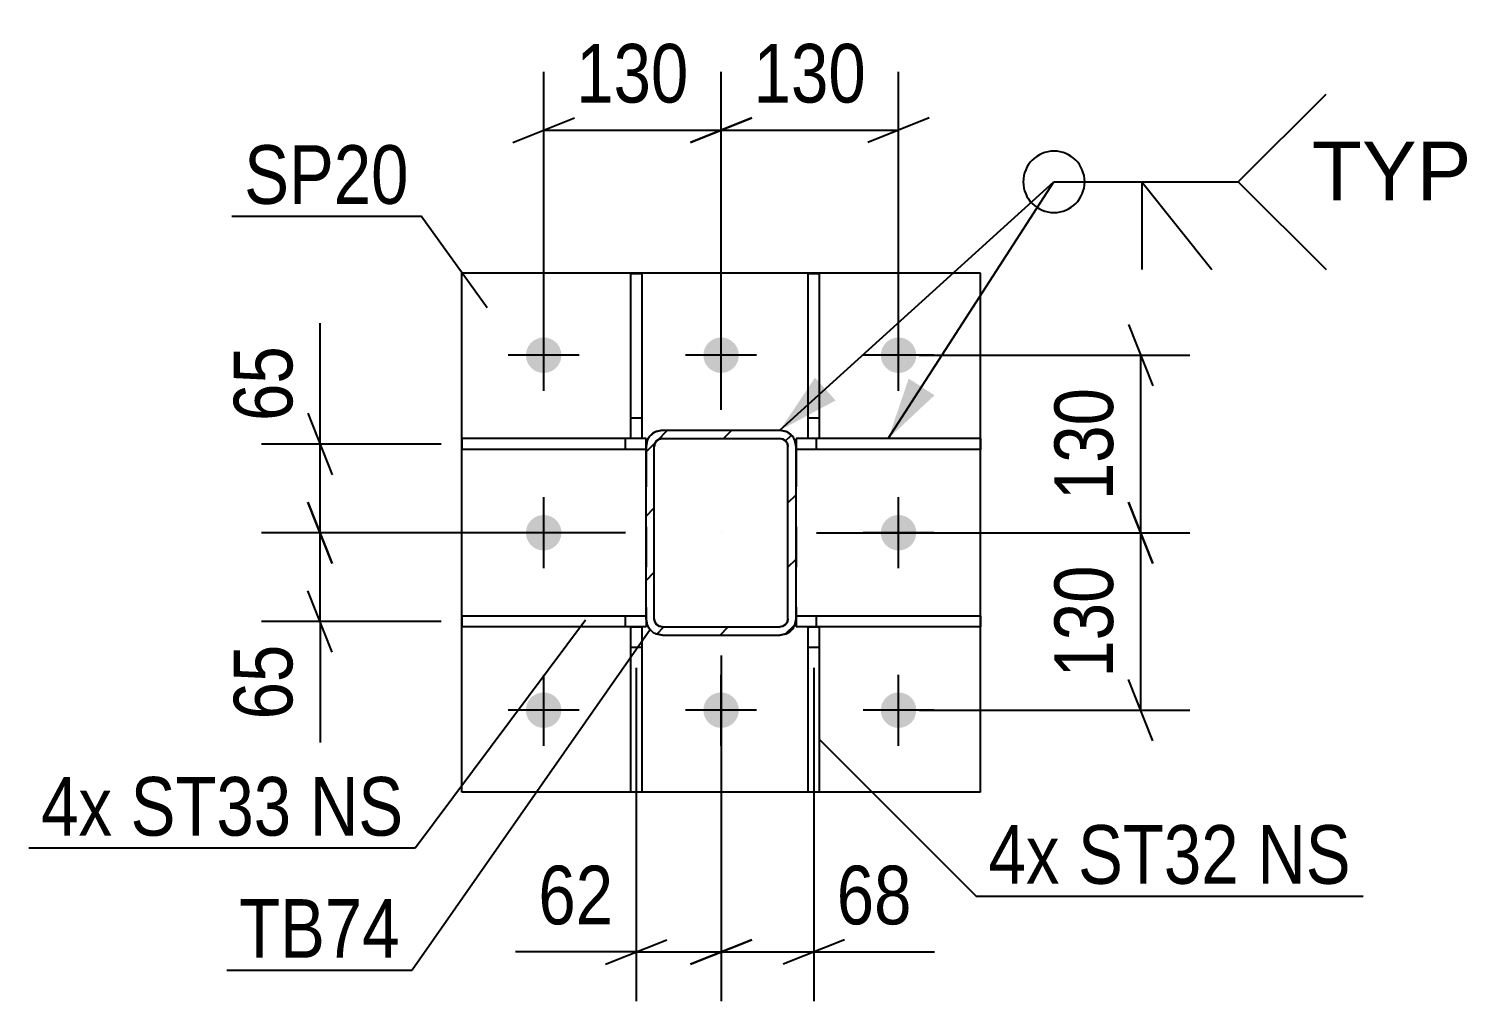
# Model space of a CAD drawing. Header units: millimetres. Extents: x 0 to 841, y 0 to 594.
# Drawn here: x 274.4 to 344.8, y 149.4 to 196.9 of the extents above; entities that cross this region are included whole.
import ezdxf

# ---------------------------------------------------------------- set-up
doc = ezdxf.new("R2010")
doc.units = ezdxf.units.MM
doc.linetypes.add('DXK_LINE_DOT2', pattern=[3.9198, 1.9599, -1.9599])
doc.linetypes.add('DXK_LINE_DOT3', pattern=[5.9187, 2.979, -0.9799, 0.9799, -0.9799])
doc.styles.add('Arial', font='ARIAL.TTF', dxfattribs={"height": 0.2})
doc.styles.add('Arial Narrow', font='ARIALN.TTF', dxfattribs={"height": 0.2})

# ---------------------------------------------------------------- blocks, each defined once
blk = doc.blocks.new('Part-318885092-6085 - 6027')
at = {"color": 2, "linetype": 'Continuous'}
for p, q in [((303.798, 159.617), (303.799, 167.69)), ((303.799, 167.69), (304.332, 167.69)), ((304.332, 167.69), (304.332, 159.617)), ((304.332, 159.617), (303.798, 159.617))]:
    blk.add_line(p, q, dxfattribs=at)
at = {"color": 7, "linetype": 'DXK_LINE_DOT2'}
blk.add_line((303.799, 166.69), (304.332, 166.69), dxfattribs=at)
blk = doc.blocks.new('Part-318885092-6053 - 6027')
at = {"color": 2, "linetype": 'Continuous'}
for p, q in [((320.875, 176.884), (311.876, 176.884)), ((311.876, 176.884), (311.876, 176.483)), ((320.875, 176.884), (320.875, 176.35)), ((320.875, 176.35), (311.876, 176.35))]:
    blk.add_line(p, q, dxfattribs=at)
at = {"color": 7, "linetype": 'DXK_LINE_DOT2'}
for p, q in [((312.876, 176.35), (312.876, 176.884)), ((311.876, 176.483), (311.876, 176.35))]:
    blk.add_line(p, q, dxfattribs=at)
blk = doc.blocks.new('Part-318885092-6045 - 6027')
at = {"color": 2, "linetype": 'Continuous'}
for p, q in [((304.542, 168.217), (295.542, 168.217)), ((295.542, 168.217), (295.542, 167.684)), ((303.799, 167.684), (295.542, 167.684)), ((304.542, 167.684), (304.332, 167.684)), ((304.542, 168.085), (304.542, 167.684))]:
    blk.add_line(p, q, dxfattribs=at)
at = {"color": 7, "linetype": 'DXK_LINE_DOT2'}
for p, q in [((303.542, 167.684), (303.542, 168.217)), ((304.332, 167.684), (303.799, 167.684)), ((304.542, 168.085), (304.542, 168.217))]:
    blk.add_line(p, q, dxfattribs=at)
blk = doc.blocks.new('Part-318885092-6090 - 6027')
at = {"color": 2, "linetype": 'Continuous'}
for p, q in [((312.464, 176.891), (312.465, 184.95)), ((312.465, 184.95), (312.998, 184.95)), ((312.998, 184.95), (312.998, 176.891)), ((312.998, 176.891), (312.464, 176.891))]:
    blk.add_line(p, q, dxfattribs=at)
at = {"color": 7, "linetype": 'DXK_LINE_DOT2'}
blk.add_line((312.464, 177.891), (312.998, 177.891), dxfattribs=at)
blk = doc.blocks.new('Part-318885092-6095 - 6027')
at = {"color": 2, "linetype": 'Continuous'}
for p, q in [((303.798, 176.891), (303.798, 184.95)), ((303.798, 184.95), (304.332, 184.95)), ((304.332, 184.95), (304.331, 176.891)), ((304.331, 176.891), (303.798, 176.891))]:
    blk.add_line(p, q, dxfattribs=at)
at = {"color": 7, "linetype": 'DXK_LINE_DOT2'}
blk.add_line((303.798, 177.891), (304.331, 177.891), dxfattribs=at)
blk = doc.blocks.new('Bolt-318885092-6096 - 6027')
at = {"linetype": 'Continuous'}
for points in [[(298.675, 180.952, -1), (300.409, 180.952, -1)], [(307.342, 180.952, -1), (309.075, 180.952, -1)], [(316.009, 180.952, -1), (317.742, 180.952, -1)], [(298.675, 172.285, -1), (300.409, 172.285, -1)], [(316.009, 172.285, -1), (317.742, 172.285, -1)], [(298.675, 163.619, -1), (300.409, 163.619, -1)], [(307.342, 163.619, -1), (309.075, 163.619, -1)], [(316.009, 163.619, -1), (317.742, 163.619, -1)]]:
    blk.add_hatch(color=1, dxfattribs=at).paths.add_polyline_path(points)
at = {"color": 1, "linetype": 'Continuous'}
for p, q in [((299.542, 179.219), (299.542, 182.685)), ((308.209, 179.219), (308.209, 182.685)), ((316.875, 179.219), (316.875, 182.685)), ((301.275, 180.952), (297.809, 180.952)), ((309.942, 180.952), (306.475, 180.952)), ((318.609, 180.952), (315.142, 180.952)), ((299.542, 170.552), (299.542, 174.019)), ((316.875, 170.552), (316.875, 174.019)), ((301.275, 172.285), (297.809, 172.285)), ((318.609, 172.285), (315.142, 172.285)), ((299.542, 161.885), (299.542, 165.352)), ((308.209, 161.885), (308.209, 165.352)), ((316.875, 161.885), (316.875, 165.352)), ((301.275, 163.619), (297.809, 163.619)), ((309.942, 163.619), (306.475, 163.619)), ((318.609, 163.619), (315.142, 163.619))]:
    blk.add_line(p, q, dxfattribs=at)
blk = doc.blocks.new('Part-318885092-6131 - 6027')
at = {"color": 2, "linetype": 'Continuous'}
for p, q in [((304.542, 176.884), (295.542, 176.884)), ((295.542, 176.884), (295.542, 176.35)), ((304.542, 176.485), (304.542, 176.884)), ((304.542, 176.35), (295.542, 176.35))]:
    blk.add_line(p, q, dxfattribs=at)
at = {"color": 7, "linetype": 'DXK_LINE_DOT2'}
for p, q in [((303.542, 176.35), (303.542, 176.884)), ((304.542, 176.485), (304.542, 176.35))]:
    blk.add_line(p, q, dxfattribs=at)
blk = doc.blocks.new('Part-318885092-6136 - 6027')
at = {"color": 2, "linetype": 'Continuous'}
for p, q in [((312.465, 159.617), (312.465, 167.69)), ((312.465, 167.69), (312.998, 167.69)), ((312.998, 167.69), (312.998, 159.617)), ((312.998, 159.617), (312.465, 159.617))]:
    blk.add_line(p, q, dxfattribs=at)
at = {"color": 7, "linetype": 'DXK_LINE_DOT2'}
blk.add_line((312.465, 166.69), (312.998, 166.69), dxfattribs=at)
blk = doc.blocks.new('Part-318885092-6145 - 6027')
at = {"color": 2, "linetype": 'Continuous'}
for p, q in [((320.875, 168.217), (311.876, 168.217)), ((311.876, 168.088), (311.876, 167.684)), ((312.465, 167.684), (311.876, 167.684)), ((320.875, 167.684), (312.998, 167.684)), ((320.875, 168.217), (320.875, 167.684))]:
    blk.add_line(p, q, dxfattribs=at)
at = {"color": 7, "linetype": 'DXK_LINE_DOT2'}
for p, q in [((311.876, 168.217), (311.876, 168.088)), ((312.998, 167.684), (312.465, 167.684)), ((312.876, 167.684), (312.876, 168.217))]:
    blk.add_line(p, q, dxfattribs=at)
blk = doc.blocks.new('Part-318885092-6150 - 6027')
at = {"color": 2, "linetype": 'Continuous'}
for p, q in [((295.542, 159.619), (295.542, 184.952)), ((320.875, 184.952), (295.542, 184.952)), ((320.875, 159.619), (320.875, 184.952)), ((320.875, 159.619), (295.542, 159.619))]:
    blk.add_line(p, q, dxfattribs=at)
blk = doc.blocks.new('Part-318885092-6162 - 6027')
at = {"linetype": 'Continuous'}
h = blk.add_hatch(dxfattribs=at)
h.set_pattern_fill('', scale=0.7, style=0, pattern_type=0)
h.set_pattern_definition([(45, (311.6409, 177.0509), (-1.57154, 1.57154), [])])
h.paths.add_polyline_path([(311.814, 176.791), (311.641, 177.051), (311.381, 177.224), (311.075, 177.285), (305.342, 177.285), (305.036, 177.224), (304.776, 177.051), (304.603, 176.791), (304.542, 176.485), (304.542, 168.085), (304.603, 167.779), (304.776, 167.52), (305.036, 167.346), (305.342, 167.285), (311.075, 167.285), (311.381, 167.346), (311.641, 167.52), (311.814, 167.779), (311.875, 168.085), (311.875, 176.485)])
h.paths.add_polyline_path([(311.475, 168.085), (311.445, 167.932), (311.358, 167.802), (311.228, 167.716), (311.075, 167.685), (305.342, 167.685), (305.189, 167.716), (305.059, 167.802), (304.972, 167.932), (304.942, 168.085), (304.942, 176.485), (304.972, 176.638), (305.059, 176.768), (305.189, 176.855), (305.342, 176.885), (311.075, 176.885), (311.228, 176.855), (311.358, 176.768), (311.445, 176.638), (311.475, 176.485)])
at = {"color": 7, "linetype": 'DXK_LINE_DOT2'}
for p, q in [((305.036, 177.224), (305.342, 177.285)), ((305.189, 176.855), (305.059, 176.768)), ((305.342, 176.885), (305.189, 176.855)), ((305.342, 177.285), (311.075, 177.285)), ((305.342, 176.885), (311.075, 176.885)), ((311.075, 177.285), (311.381, 177.224)), ((311.228, 176.855), (311.075, 176.885)), ((311.358, 176.768), (311.228, 176.855)), ((304.542, 176.485), (304.603, 176.791)), ((304.542, 176.485), (304.542, 168.085)), ((304.972, 176.638), (304.942, 176.485)), ((304.942, 168.085), (304.942, 176.485)), ((305.059, 176.768), (304.972, 176.638)), ((311.445, 176.638), (311.358, 176.768)), ((311.475, 176.485), (311.445, 176.638)), ((311.475, 168.085), (311.475, 176.485)), ((311.814, 176.791), (311.875, 176.485)), ((311.875, 176.485), (311.875, 168.085)), ((304.603, 167.779), (304.542, 168.085)), ((304.942, 168.085), (304.972, 167.932)), ((304.972, 167.932), (305.059, 167.802)), ((305.059, 167.802), (305.189, 167.716)), ((305.189, 167.716), (305.342, 167.685)), ((305.342, 167.685), (311.075, 167.685)), ((311.075, 167.685), (311.228, 167.716)), ((311.228, 167.716), (311.358, 167.802)), ((311.358, 167.802), (311.445, 167.932)), ((311.445, 167.932), (311.475, 168.085)), ((311.875, 168.085), (311.814, 167.779)), ((305.342, 167.285), (305.036, 167.346)), ((305.342, 167.285), (311.075, 167.285)), ((311.381, 167.346), (311.075, 167.285))]:
    blk.add_line(p, q, dxfattribs=at)
at = {"color": 2, "linetype": 'Continuous'}
for p, q in [((305.342, 177.285), (305.036, 177.224)), ((305.059, 176.768), (305.189, 176.855)), ((305.189, 176.855), (305.342, 176.885)), ((305.342, 177.285), (311.075, 177.285)), ((305.342, 176.885), (311.075, 176.885)), ((311.381, 177.224), (311.075, 177.285)), ((311.075, 176.885), (311.228, 176.855)), ((311.228, 176.855), (311.358, 176.768)), ((304.603, 176.791), (304.542, 176.485)), ((304.542, 168.085), (304.542, 176.485)), ((304.942, 176.485), (304.972, 176.638)), ((304.942, 168.085), (304.942, 176.485)), ((304.972, 176.638), (305.059, 176.768)), ((311.358, 176.768), (311.445, 176.638)), ((311.445, 176.638), (311.475, 176.485)), ((311.475, 168.085), (311.475, 176.485)), ((311.875, 176.485), (311.814, 176.791)), ((311.875, 168.085), (311.875, 176.485)), ((304.542, 168.085), (304.603, 167.779)), ((304.972, 167.932), (304.942, 168.085)), ((305.059, 167.802), (304.972, 167.932)), ((305.189, 167.716), (305.059, 167.802)), ((305.342, 167.685), (305.189, 167.716)), ((305.342, 167.685), (311.075, 167.685)), ((311.228, 167.716), (311.075, 167.685)), ((311.358, 167.802), (311.228, 167.716)), ((311.445, 167.932), (311.358, 167.802)), ((311.475, 168.085), (311.445, 167.932)), ((311.814, 167.779), (311.875, 168.085)), ((305.036, 167.346), (305.342, 167.285)), ((305.342, 167.285), (311.075, 167.285)), ((311.075, 167.285), (311.381, 167.346))]:
    blk.add_line(p, q, dxfattribs=at)
at = {"color": 7, "linetype": 'DXK_LINE_DOT3'}
blk.add_line((308.209, 172.285), (308.209, 172.285), dxfattribs=at)
at = {"color": 7, "linetype": 'DXK_LINE_DOT2'}
for centre, start, end in [((305.342, 176.485), 112.5, 157.5), ((311.075, 176.485), 22.5, 67.5), ((305.342, 168.085), 202.5, 247.5), ((311.075, 168.085), 292.5, 337.5)]:
    blk.add_arc(centre, 0.8, start, end, dxfattribs=at)
at = {"color": 2, "linetype": 'Continuous'}
for centre, start, end in [((305.342, 176.485), 112.5, 157.5), ((311.075, 176.485), 22.5, 67.5), ((305.342, 168.085), 202.5, 247.5), ((311.075, 168.085), 292.5, 337.5)]:
    blk.add_arc(centre, 0.8, start, end, dxfattribs=at)
blk = doc.blocks.new('StraightDimension-318885092-6245 - 6027')
at = {"color": 7, "linetype": 'Continuous'}
for p, q in [((299.542, 181.952), (299.542, 194.79)), ((308.209, 178.285), (308.209, 194.79)), ((298.042, 191.34), (301.042, 192.54)), ((309.709, 192.54), (306.709, 191.34)), ((299.542, 191.94), (308.209, 191.94))]:
    blk.add_line(p, q, dxfattribs=at)
at = {"color": 0}
blk.add_wipeout([(307.217, 192.69), (307.217, 196.89), (300.533, 196.89), (300.533, 192.69)], dxfattribs=at)
at = {"color": 3, "style": 'Arial Narrow'}
blk.add_text('130', height=2.8633, dxfattribs=at).set_placement((301.133, 193.29))
blk = doc.blocks.new('StraightDimension-318885092-6274 - 6027')
at = {"color": 7, "linetype": 'Continuous'}
for p, q in [((308.209, 166.285), (308.209, 149.411)), ((312.732, 165.69), (312.732, 149.411)), ((306.709, 151.211), (309.709, 152.411)), ((314.232, 152.411), (311.232, 151.211)), ((308.209, 151.811), (312.732, 151.811)), ((312.732, 151.811), (318.638, 151.811)), ((312.732, 151.811), (318.638, 151.811))]:
    blk.add_line(p, q, dxfattribs=at)
at = {"color": 0}
blk.add_wipeout([(318.113, 152.561), (318.113, 156.761), (313.257, 156.761), (313.257, 152.561)], dxfattribs=at)
at = {"color": 3, "style": 'Arial Narrow'}
blk.add_text('68', height=2.8633, dxfattribs=at).set_placement((313.857, 153.161))
blk = doc.blocks.new('StraightDimension-318885092-6290 - 6027')
at = {"color": 7, "linetype": 'Continuous'}
for p, q in [((288.018, 173.785), (289.218, 170.785)), ((303.542, 172.285), (285.768, 172.285)), ((288.618, 167.95), (288.618, 172.285)), ((289.218, 166.45), (288.018, 169.45)), ((294.542, 167.95), (285.768, 167.95)), ((288.618, 167.95), (288.618, 162.044)), ((288.618, 167.95), (288.618, 162.044))]:
    blk.add_line(p, q, dxfattribs=at)
at = {"color": 0}
blk.add_wipeout([(287.868, 167.425), (283.668, 167.425), (283.668, 162.569), (287.868, 162.569)], dxfattribs=at)
at = {"color": 3, "style": 'Arial Narrow'}
blk.add_text('65', height=2.8633, rotation=90.00021, dxfattribs=at).set_placement((287.268, 163.169))
blk = doc.blocks.new('StraightDimension-318885092-6254 - 6027')
at = {"color": 7, "linetype": 'Continuous'}
for p, q in [((308.209, 178.285), (308.209, 194.79)), ((316.875, 181.952), (316.875, 194.79)), ((306.709, 191.34), (309.709, 192.54)), ((318.375, 192.54), (315.375, 191.34)), ((308.209, 191.94), (316.875, 191.94))]:
    blk.add_line(p, q, dxfattribs=at)
at = {"color": 0}
blk.add_wipeout([(315.884, 192.69), (315.884, 196.89), (309.2, 196.89), (309.2, 192.69)], dxfattribs=at)
at = {"color": 3, "style": 'Arial Narrow'}
blk.add_text('130', height=2.8633, dxfattribs=at).set_placement((309.8, 193.29))
blk = doc.blocks.new('StraightDimension-318885092-6264 - 6027')
at = {"color": 7, "linetype": 'Continuous'}
for p, q in [((308.209, 166.285), (308.209, 149.411)), ((304.065, 165.69), (304.065, 149.411)), ((302.565, 151.211), (305.565, 152.411)), ((309.709, 152.411), (306.709, 151.211)), ((304.065, 151.811), (298.159, 151.811)), ((304.065, 151.811), (298.159, 151.811)), ((304.065, 151.811), (308.209, 151.811))]:
    blk.add_line(p, q, dxfattribs=at)
at = {"color": 0}
blk.add_wipeout([(303.54, 152.561), (303.54, 156.761), (298.684, 156.761), (298.684, 152.561)], dxfattribs=at)
at = {"color": 3, "style": 'Arial Narrow'}
blk.add_text('62', height=2.8633, dxfattribs=at).set_placement((299.284, 153.161))
blk = doc.blocks.new('StraightDimension-318885092-6284 - 6027')
at = {"color": 7, "linetype": 'Continuous'}
for p, q in [((288.618, 176.617), (288.618, 182.523)), ((288.618, 176.617), (288.618, 182.523)), ((288.018, 178.117), (289.218, 175.117)), ((294.542, 176.617), (285.768, 176.617)), ((288.618, 172.285), (288.618, 176.617)), ((289.218, 170.785), (288.018, 173.785)), ((303.542, 172.285), (285.768, 172.285))]:
    blk.add_line(p, q, dxfattribs=at)
at = {"color": 0}
blk.add_wipeout([(287.868, 181.998), (283.668, 181.998), (283.668, 177.142), (287.868, 177.142)], dxfattribs=at)
at = {"color": 3, "style": 'Arial Narrow'}
blk.add_text('65', height=2.8633, rotation=90.00021, dxfattribs=at).set_placement((287.268, 177.742))
blk = doc.blocks.new('StraightDimension-318885092-6297 - 6027')
at = {"color": 7, "linetype": 'Continuous'}
for p, q in [((328.103, 173.785), (329.303, 170.785)), ((312.875, 172.285), (331.103, 172.285)), ((328.703, 163.619), (328.703, 172.285)), ((329.303, 162.119), (328.103, 165.119)), ((317.875, 163.619), (331.103, 163.619))]:
    blk.add_line(p, q, dxfattribs=at)
at = {"color": 0}
blk.add_wipeout([(327.953, 171.294), (323.753, 171.294), (323.753, 164.61), (327.953, 164.61)], dxfattribs=at)
at = {"color": 3, "style": 'Arial Narrow'}
blk.add_text('130', height=2.8633, rotation=90.00021, dxfattribs=at).set_placement((327.353, 165.21))
blk = doc.blocks.new('StraightDimension-318885092-6307 - 6027')
at = {"color": 7, "linetype": 'Continuous'}
for p, q in [((328.103, 182.452), (329.303, 179.452)), ((317.875, 180.952), (331.103, 180.952)), ((328.703, 172.285), (328.703, 180.952)), ((329.303, 170.785), (328.103, 173.785)), ((312.875, 172.285), (331.103, 172.285))]:
    blk.add_line(p, q, dxfattribs=at)
at = {"color": 0}
blk.add_wipeout([(327.953, 179.961), (323.753, 179.961), (323.753, 173.276), (327.953, 173.276)], dxfattribs=at)
at = {"color": 3, "style": 'Arial Narrow'}
blk.add_text('130', height=2.8633, rotation=90.00021, dxfattribs=at).set_placement((327.353, 173.876))
blk = doc.blocks.new('Mark-318885092-6158 - 6027')
at = {"color": 30, "linetype": 'Continuous'}
for p in [(304.758, 167.569), (284.063, 150.928)]:
    blk.add_line(p, (293.118, 150.928), dxfattribs=at)
at = {"color": 0}
blk.add_wipeout([(292.518, 151.528), (292.518, 154.528), (284.663, 154.528), (284.663, 151.528)], dxfattribs=at)
blk.add_wipeout([(292.518, 151.528), (292.518, 154.528), (284.663, 154.528), (284.663, 151.528)], dxfattribs=at)
at = {"color": 3, "style": 'Arial Narrow'}
blk.add_text('TB74', height=2.8633, dxfattribs=at).set_placement((284.663, 151.528))
blk = doc.blocks.new('Mark-318885092-6146 - 6027')
at = {"color": 30, "linetype": 'Continuous'}
for p in [(284.316, 187.744), (296.778, 183.265)]:
    blk.add_line(p, (293.555, 187.744), dxfattribs=at)
at = {"color": 0}
blk.add_wipeout([(292.955, 188.344), (292.955, 191.344), (284.916, 191.344), (284.916, 188.344)], dxfattribs=at)
blk.add_wipeout([(292.955, 188.344), (292.955, 191.344), (284.916, 191.344), (284.916, 188.344)], dxfattribs=at)
at = {"color": 3, "style": 'Arial Narrow'}
blk.add_text('SP20', height=2.8633, dxfattribs=at).set_placement((284.916, 188.344))
blk = doc.blocks.new('WeldMark-318885092-6317 - 6027')
at = {"linetype": 'Continuous'}
for points in [[(313.802, 178.744), (311.075, 177.285), (312.795, 179.855)], [(318.633, 178.997), (316.376, 176.884), (317.372, 179.811)]]:
    blk.add_hatch(color=30, dxfattribs=at).paths.add_polyline_path(points)
at = {"color": 30, "linetype": 'Continuous'}
for p, q in [((311.075, 177.285), (324.468, 189.42)), ((316.376, 176.884), (324.468, 189.42)), ((324.468, 189.42), (333.468, 189.42))]:
    blk.add_line(p, q, dxfattribs=at)
at = {"color": 3, "linetype": 'Continuous'}
for q in [(332.182, 185.135), (328.754, 185.135)]:
    blk.add_line((328.754, 189.42), q, dxfattribs=at)
for start, end in [(90, 270), (270, 90)]:
    blk.add_arc((324.468, 189.42), 1.5, start, end, dxfattribs=at)
at = {"color": 0, "linetype": 'Continuous'}
blk.add_wipeout([(344.843, 188.52), (344.843, 191.52), (337.068, 191.52), (337.068, 188.52)], dxfattribs=at)
blk.add_wipeout([(344.843, 188.52), (344.843, 191.52), (337.068, 191.52), (337.068, 188.52)], dxfattribs=at)
at = {"color": 3, "linetype": 'Continuous'}
for q in [(337.754, 193.706), (337.754, 185.135)]:
    blk.add_line((333.468, 189.42), q, dxfattribs=at)
at = {"color": 3, "linetype": 'Continuous', "style": 'Arial'}
blk.add_text('TYP', height=2.8652, dxfattribs=at).set_placement((337.068, 188.52))
blk = doc.blocks.new('MarkSet-318885092-6370 - 6027')
at = {"color": 30, "linetype": 'Continuous'}
for p, q in [((312.987, 162.227), (320.672, 154.542)), ((320.672, 154.542), (339.563, 154.542))]:
    blk.add_line(p, q, dxfattribs=at)
at = {"color": 0}
for points in [[(324.744, 155.142), (324.744, 158.142), (321.272, 158.142), (321.272, 155.142)], [(333.499, 155.142), (333.499, 158.142), (325.644, 158.142), (325.644, 155.142)], [(338.963, 155.142), (338.963, 158.142), (334.399, 158.142), (334.399, 155.142)]]:
    blk.add_wipeout(points, dxfattribs=at)
for points in [[(324.744, 155.142), (324.744, 158.142), (321.272, 158.142), (321.272, 155.142)], [(333.499, 155.142), (333.499, 158.142), (325.644, 158.142), (325.644, 155.142)], [(338.963, 155.142), (338.963, 158.142), (334.399, 158.142), (334.399, 155.142)]]:
    blk.add_wipeout(points, dxfattribs=at)
at = {"color": 3, "style": 'Arial Narrow'}
for s, p in [('4x', (321.272, 155.142)), ('ST32', (325.644, 155.142)), ('NS', (334.399, 155.142))]:
    blk.add_text(s, height=2.8633, dxfattribs=at).set_placement(p)
blk = doc.blocks.new('MarkSet-318885092-6400 - 6027')
at = {"color": 30, "linetype": 'Continuous'}
for p in [(301.58, 168.019), (274.396, 156.893)]:
    blk.add_line(p, (293.287, 156.893), dxfattribs=at)
at = {"color": 0}
for points in [[(278.468, 157.493), (278.468, 160.493), (274.996, 160.493), (274.996, 157.493)], [(287.223, 157.493), (287.223, 160.493), (279.368, 160.493), (279.368, 157.493)], [(292.687, 157.493), (292.687, 160.493), (288.123, 160.493), (288.123, 157.493)]]:
    blk.add_wipeout(points, dxfattribs=at)
for points in [[(278.468, 157.493), (278.468, 160.493), (274.996, 160.493), (274.996, 157.493)], [(287.223, 157.493), (287.223, 160.493), (279.368, 160.493), (279.368, 157.493)], [(292.687, 157.493), (292.687, 160.493), (288.123, 160.493), (288.123, 157.493)]]:
    blk.add_wipeout(points, dxfattribs=at)
at = {"color": 3, "style": 'Arial Narrow'}
for s, p in [('4x', (274.996, 157.493)), ('ST33', (279.368, 157.493)), ('NS', (288.123, 157.493))]:
    blk.add_text(s, height=2.8633, dxfattribs=at).set_placement(p)

msp = doc.modelspace()

# ---------------------------------------------------------------- block references
for name in ['Part-318885092-6150 - 6027', 'Part-318885092-6095 - 6027', 'Part-318885092-6090 - 6027', 'Bolt-318885092-6096 - 6027', 'Part-318885092-6131 - 6027', 'Part-318885092-6162 - 6027', 'Part-318885092-6053 - 6027', 'Part-318885092-6045 - 6027', 'Part-318885092-6085 - 6027', 'Part-318885092-6145 - 6027', 'Part-318885092-6136 - 6027']:
    msp.add_blockref(name, (0, 0))

# ---------------------------------------------------------------- next in the draw order: block references
for name in ['StraightDimension-318885092-6245 - 6027', 'Mark-318885092-6146 - 6027', 'StraightDimension-318885092-6290 - 6027', 'StraightDimension-318885092-6274 - 6027']:
    msp.add_blockref(name, (0, 0))

# ---------------------------------------------------------------- next in the draw order: block references
for name in ['StraightDimension-318885092-6254 - 6027', 'StraightDimension-318885092-6284 - 6027', 'StraightDimension-318885092-6297 - 6027', 'StraightDimension-318885092-6264 - 6027']:
    msp.add_blockref(name, (0, 0))

# ---------------------------------------------------------------- next in the draw order: block references
for name in ['StraightDimension-318885092-6307 - 6027', 'Mark-318885092-6158 - 6027', 'MarkSet-318885092-6370 - 6027']:
    msp.add_blockref(name, (0, 0))

# ---------------------------------------------------------------- next in the draw order: block references
for name in ['WeldMark-318885092-6317 - 6027', 'MarkSet-318885092-6400 - 6027']:
    msp.add_blockref(name, (0, 0))

doc.saveas('drawing.dxf')
